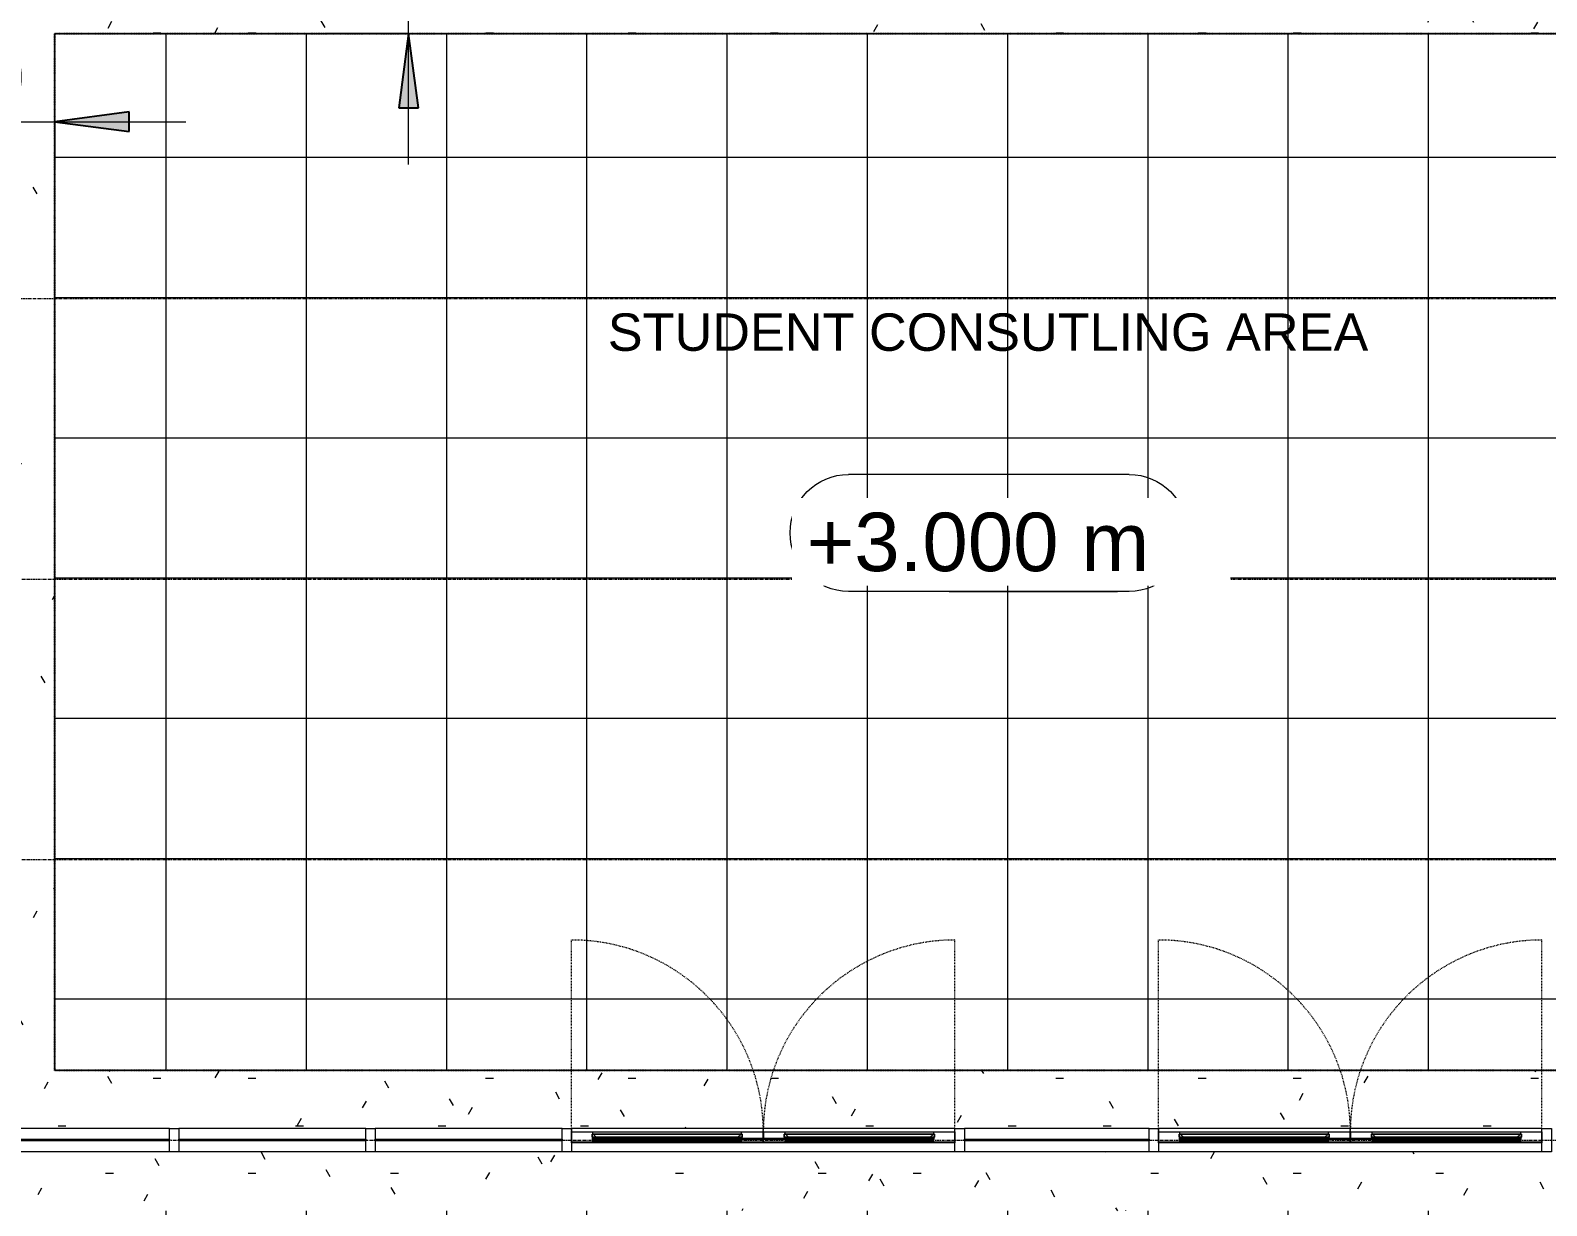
# Model space of a CAD drawing. Header units: millimetres. Extents: x 2814 to 112404, y -27229 to 26301.
# Drawn here: x 33816 to 40302, y -13956 to -8929 of the extents above; entities that cross this region are included whole.
import ezdxf

# ---------------------------------------------------------------- set-up
doc = ezdxf.new("R2010")
doc.units = ezdxf.units.MM
for name, pattern in [('Dash', [6.35, 3.175, -3.175]), ('Dash 1000', [2, 1, -1]), ('Grid Line', [22.225, 12.7, -3.175, 3.175, -3.175])]:
    doc.linetypes.add(name, pattern=pattern)
for name, color, linetype, lineweight in [('A-ANNO-DIMS', 211, 'Continuous', 5), ('A-ANNO-DIMS-100', 211, 'Continuous', 5), ('A-AREA-IDEN', 2, 'Continuous', 5), ('A-CLNG', 13, 'Continuous', 9), ('A-CLNG-PATT', 13, 'Continuous', 9), ('A-DETL', 90, 'Continuous', 5), ('A-GLAZ-CURT', 52, 'Continuous', 5), ('A-GLAZ-CURT-HDLN', 51, 'Dash', 5), ('A-GLAZ-CWMG', 51, 'Continuous', 5), ('G-ANNO-DIMS', 111, 'Continuous', 5), ('S-GRID', 1, 'Continuous', 5)]:
    doc.layers.add(name, color=color, linetype=linetype, lineweight=lineweight)
doc.styles.add('Arial_5', font='arial.ttf', dxfattribs={"height": 250})
doc.styles.add('Arial_6', font='arial.ttf', dxfattribs={"height": 160})
doc.styles.add('Arial_8', font='arial.ttf', dxfattribs={"width": 0.8, "height": 175})
doc.dimstyles.new('SVA_Arc_Length-1_8mm_BLUE_Arrow_1', dxfattribs={"dimscale": 304.8, "dimtxt": 178.545395, "dimasz": 0.984252, "dimexe": 0.656168, "dimexo": 0.0625, "dimgap": 0.164042, "dimtad": 1, "dimdec": 0, "dimrnd": 5, "dimzin": 0, "dimdsep": 46, "dimtxsty": 'Arial_8', "dimblk2": 'OBLIQUE', "dimsah": 1, "dimcen": 0.09, "dimdle": 0.459318, "dimazin": 0, "dimtfac": 1, "dimtdec": 4, "dimtix": 1, "dimtmove": 0, "dimatfit": 3, "dimfxl": 1.148294, "dimfxlon": 1, "dimtvp": 1, "dimtfill": 1, "dimtolj": 1, "dimtzin": 0, "dimarcsym": 2})
doc.dimstyles.new('SVA_Arc_Length-1_8mm_BLUE_Arrow_2', dxfattribs={"dimscale": 304.8, "dimtxt": 178.545395, "dimasz": 0.984252, "dimexe": 0.656168, "dimexo": 0.0625, "dimgap": 0.164042, "dimtad": 1, "dimdec": 0, "dimrnd": 5, "dimzin": 0, "dimdsep": 46, "dimtxsty": 'Arial_8', "dimblk1": 'OBLIQUE', "dimsah": 1, "dimcen": 0.09, "dimdle": 0.459318, "dimazin": 0, "dimtfac": 1, "dimtdec": 4, "dimtix": 1, "dimtmove": 0, "dimatfit": 3, "dimfxl": 1.148294, "dimfxlon": 1, "dimtvp": 1, "dimtfill": 1, "dimtolj": 1, "dimtzin": 0, "dimarcsym": 2})

# ---------------------------------------------------------------- blocks, each defined once
blk = doc.blocks.new('Aluminium Double Door - Sheerclip15 - Glazed Panel-1437302-CEILING - GROUND STOREY PLAN')
at = {"layer": 'A-GLAZ-CURT'}
for p, q in [((-820, 10.1), (-820, 11.9)), ((-820, 11.9), (-805, 11.9)), ((-806.2, 10.1), (-820, 10.1)), ((-820, -35.7), (-820, 8.3)), ((-820, 8.3), (-730, 8.3)), ((-806.2, 8.9), (-806.2, 10.1)), ((-805, 8.9), (-806.2, 8.9)), ((-805, 11.9), (-805, 8.9)), ((-805, 8.9), (-805, 11.9)), ((-805, 11.9), (805, 11.9)), ((805, 8.9), (-805, 8.9)), ((-730, 8.3), (-730, 3.3)), ((-730, 8.3), (-92.6, 8.3)), ((-730, 3.3), (-715, 3.3)), ((-715, 1.3), (-730, 1.3)), ((-730, 1.3), (-730, -11.7)), ((-715, 3.3), (-715, 1.3)), ((-715, 3.3), (-107.6, 3.3)), ((-107.6, 1.3), (-715, 1.3)), ((-107.6, 1.3), (-107.6, 3.3)), ((-107.6, 3.3), (-92.6, 3.3)), ((-92.6, 1.3), (-107.6, 1.3)), ((-92.6, 3.3), (-92.6, 8.3)), ((-92.6, 8.3), (-2.6, 8.3)), ((-92.6, -11.7), (-92.6, 1.3)), ((-2.6, 8.3), (-2.6, -35.7)), ((2.6, -35.7), (2.6, 8.3)), ((2.6, 8.3), (92.6, 8.3)), ((92.6, 8.3), (92.6, 3.3)), ((92.6, 8.3), (730, 8.3)), ((92.6, 3.3), (107.6, 3.3)), ((107.6, 1.3), (92.6, 1.3)), ((92.6, 1.3), (92.6, -11.7)), ((107.6, 3.3), (107.6, 1.3)), ((107.6, 3.3), (715, 3.3)), ((715, 1.3), (107.6, 1.3)), ((715, 1.3), (715, 3.3)), ((715, 3.3), (730, 3.3)), ((730, 1.3), (715, 1.3)), ((730, 3.3), (730, 8.3)), ((730, 8.3), (820, 8.3)), ((730, -11.7), (730, 1.3)), ((805, 8.9), (805, 11.9)), ((805, 11.9), (820, 11.9)), ((805, 8.9), (805, 11.9)), ((806.2, 8.9), (805, 8.9)), ((820, 10.1), (806.2, 10.1)), ((806.2, 10.1), (806.2, 8.9)), ((820, 11.9), (820, 10.1)), ((820, 8.3), (820, -35.7)), ((-730, -35.7), (-820, -35.7)), ((-730, -11.7), (-732.6, -11.7)), ((-732.6, -11.7), (-732.6, -25.7)), ((-732.6, -25.4), (-732.6, -12.2)), ((-732.6, -12.2), (-714.2, -12.2)), ((-727.4, -25.4), (-732.6, -25.4)), ((-732.6, -25.7), (-730, -25.7)), ((-92.6, -11.7), (-730, -11.7)), ((-730, -25.7), (-730, -35.7)), ((-730, -25.7), (-92.6, -25.7)), ((-92.6, -35.7), (-730, -35.7)), ((-714.2, -12.2), (-727.4, -25.4)), ((-95.2, -25.4), (-727.4, -25.4)), ((-714.2, -12.2), (-108.4, -12.2)), ((-95.2, -25.4), (-108.4, -12.2)), ((-108.4, -12.2), (-90, -12.2)), ((-90, -25.4), (-95.2, -25.4)), ((-90, -11.7), (-92.6, -11.7)), ((-92.6, -35.7), (-92.6, -25.7)), ((-92.6, -25.7), (-90, -25.7)), ((-2.6, -35.7), (-92.6, -35.7)), ((-90, -25.7), (-90, -11.7)), ((-90, -12.2), (-90, -25.4)), ((92.6, -35.7), (2.6, -35.7)), ((92.6, -11.7), (90, -11.7)), ((90, -11.7), (90, -25.7)), ((90, -25.4), (90, -12.2)), ((90, -12.2), (108.4, -12.2)), ((95.2, -25.4), (90, -25.4)), ((90, -25.7), (92.6, -25.7)), ((730, -11.7), (92.6, -11.7)), ((92.6, -25.7), (92.6, -35.7)), ((92.6, -25.7), (730, -25.7)), ((730, -35.7), (92.6, -35.7)), ((108.4, -12.2), (95.2, -25.4)), ((727.4, -25.4), (95.2, -25.4)), ((108.4, -12.2), (714.2, -12.2)), ((727.4, -25.4), (714.2, -12.2)), ((714.2, -12.2), (732.6, -12.2)), ((732.6, -25.4), (727.4, -25.4)), ((732.6, -11.7), (730, -11.7)), ((730, -35.7), (730, -25.7)), ((730, -25.7), (732.6, -25.7)), ((820, -35.7), (730, -35.7)), ((732.6, -25.7), (732.6, -11.7)), ((732.6, -12.2), (732.6, -25.4))]:
    blk.add_line(p, q, dxfattribs=at)
at = {"layer": 'A-GLAZ-CURT', "lineweight": 18}
for p, q in [((-730, -8.8), (-730, -2.4)), ((-730, -2.4), (730, -2.4)), ((730, -8.8), (-730, -8.8)), ((730, -2.4), (730, -8.8))]:
    blk.add_line(p, q, dxfattribs=at)
at = {"layer": 'A-GLAZ-CURT-HDLN'}
for p, q in [((-820, -35.7), (-820, -855.7)), ((820, -35.7), (820, -855.7)), ((820, -35.7), (820, -683.8))]:
    blk.add_line(p, q, dxfattribs=at)
for centre, start, end in [((-820, -35.7), 270, 0), ((820, -35.7), 180, 270)]:
    blk.add_arc(centre, 820, start, end, dxfattribs=at)
blk = doc.blocks.new('System Panel - Glazed-1437303-CEILING - GROUND STOREY PLAN')
at = {"layer": 'A-GLAZ-CURT'}
for p, q in [((-395.5, -3.25), (-395.5, 3.25)), ((-395.5, 3.25), (395.5, 3.25)), ((395.5, 3.25), (395.5, -3.25)), ((395.5, -3.25), (-395.5, -3.25))]:
    blk.add_line(p, q, dxfattribs=at)
blk = doc.blocks.new('Rectangular Mullion - Rectangular Mullion 1-1416745-CEILING - GROUND STOREY PLAN')
at = {"layer": 'A-GLAZ-CWMG'}
for p, q in [((-20203.6, -13625.2), (-21843.6, -13625.2)), ((-20203.6, -13725.2), (-21843.6, -13725.2))]:
    blk.add_line(p, q, dxfattribs=at)
blk = doc.blocks.new('System Panel - Glazed-1437304-CEILING - GROUND STOREY PLAN')
at = {"layer": 'A-GLAZ-CURT'}
for p, q in [((-400, -3.25), (-400, 3.25)), ((-400, 3.25), (400, 3.25)), ((400, 3.25), (400, -3.25)), ((400, -3.25), (-400, -3.25))]:
    blk.add_line(p, q, dxfattribs=at)
blk = doc.blocks.new('Rectangular Mullion - Rectangular Mullion 1-1416826-CEILING - GROUND STOREY PLAN')
at = {"layer": 'A-GLAZ-CWMG'}
for p, q in [((-19363.6, -13625.2), (-20163.6, -13625.2)), ((-19363.6, -13725.2), (-20163.6, -13725.2))]:
    blk.add_line(p, q, dxfattribs=at)
blk = doc.blocks.new('Rectangular Mullion - Rectangular Mullion 1-1416771-CEILING - GROUND STOREY PLAN')
at = {"layer": 'A-GLAZ-CWMG'}
for p, q in [((-21883.6, -13625.2), (-22674.6, -13625.2)), ((-21883.6, -13725.2), (-22674.6, -13725.2))]:
    blk.add_line(p, q, dxfattribs=at)
blk = doc.blocks.new('Rectangular Mullion - Rectangular Mullion 1-1437300-CEILING - GROUND STOREY PLAN')
at = {"layer": 'A-GLAZ-CWMG', "lineweight": 9}
for p, q in [((20, 50), (-20, 50)), ((-20, 50), (-20, -50)), ((20, -50), (20, 50)), ((-20, -50), (20, -50))]:
    blk.add_line(p, q, dxfattribs=at)
blk = doc.blocks.new('Ceilings 2 - Ceilings 2-1432844-CEILING - GROUND STOREY PLAN')
at = {"layer": 'A-CLNG-PATT'}
h = blk.add_hatch(dxfattribs=at)
h.set_pattern_fill('FP_19', color=252, style=0, pattern_type=2)
h.set_pattern_definition([(0, (0, 0), (812.8, 203.2), [33.528, -576.072, 33.528, -576.072, -3251.2]), (0, (0, 0), (812.8, 203.2), [-1219.2, 33.528, -1185.672, 33.528, -576.072, -1422.4]), (0, (0, 0), (812.8, 203.2), [-3048, 33.528, -372.872, 33.528, -982.472]), (120, (304.8, 101.6), (-582.3764, 602.3054), [33.528, -576.072, 33.528, -576.072, -3251.2]), (120, (304.8, 101.6), (-582.3764, 602.3054), [-1219.2, 33.528, -1185.672, 33.528, -576.072, -1422.4]), (120, (304.8, 101.6), (-582.3764, 602.3054), [-3048, 33.528, -372.872, 33.528, -982.472]), (240, (406.4, 508), (-230.4236, -805.5054), [33.528, -576.072, 33.528, -576.072, -3251.2]), (240, (406.4, 508), (-230.4236, -805.5054), [-1219.2, 33.528, -1185.672, 33.528, -576.072, -1422.4]), (240, (406.4, 508), (-230.4236, -805.5054), [-3048, 33.528, -372.872, 33.528, -982.472])])
h.paths.add_polyline_path([(-17333.6, -21400.7), (-17333.6, -13973.2), (-16823.6, -13973.2), (-16823.6, -13725.2), (-27704.6, -13725.2), (-27704.6, -13973.2), (-27164.6, -13973.2), (-27164.6, -21400.7), (-17728.7, -21400.7)])
h.paths.add_polyline_path([(-17933.6, -20800.7), (-26564.6, -20800.7), (-26564.6, -13977.2), (-17933.6, -13977.2), (-17933.6, -20507)])
h.paths.add_polyline_path([(-17201.9, -13625.2), (-16823.6, -13625.2), (-16823.6, -13377.2), (-17333.6, -13377.2), (-17333.6, -8342.7), (-27164.6, -8342.7), (-27164.6, -13377.2), (-27704.6, -13377.2), (-27704.6, -13625.2), (-17333.6, -13625.2)])
h.paths.add_polyline_path([(-17933.6, -13377.2), (-26564.6, -13377.2), (-26564.6, -8942.7), (-17933.6, -8942.7), (-17933.6, -13255.6)])
at = {"layer": 'A-CLNG'}
for p, q in [((-26564.6, -8942.7), (-17933.6, -8942.7)), ((-26564.6, -13377.2), (-26564.6, -8942.7)), ((-17933.6, -13377.2), (-26564.6, -13377.2))]:
    blk.add_line(p, q, dxfattribs=at)
blk = doc.blocks.new('Spot Elevations - SVA_Spot Elevation - plan FFL-52297-CEILING - GROUND STOREY PLAN')
at = {"layer": 'G-ANNO-DIMS'}
for p, q in [((-0.5, 5), (11.5, 5)), ((-0.5, 0), (11.5, 0))]:
    blk.add_line(p, q, dxfattribs=at)
for centre, start, end in [((-0.5, 2.5), 90, 270), ((11.5, 2.5), 270, 90)]:
    blk.add_arc(centre, 2.5, start, end, dxfattribs=at)
blk = doc.blocks.new('DIMBLOCK8-CEILING - GROUND STOREY PLAN')
at = {"layer": 'A-ANNO-DIMS-100', "lineweight": 25}
for points in [[(33321.4, -9319.8), (33003.9, -9278), (33003.9, -9361.6)], [(33921.4, -9319.8), (34238.9, -9361.6), (34238.9, -9278)]]:
    blk.add_hatch(color=256, dxfattribs=at).paths.add_polyline_path(points)
at = {"layer": 'A-ANNO-DIMS-100'}
for p, q in [((33321.4, -9319.8), (33321.4, -8969.8)), ((33921.4, -9319.8), (33921.4, -8969.8)), ((33321.4, -9319.8), (34481.7, -9319.8)), ((33321.4, -9319.8), (33321.4, -9519.8)), ((33921.4, -9319.8), (33921.4, -9519.8))]:
    blk.add_line(p, q, dxfattribs=at)
at = {"layer": 'A-ANNO-DIMS-100', "lineweight": 25}
for p, q in [((33321.4, -9319.8), (33003.9, -9278)), ((33003.9, -9278), (33003.9, -9361.6)), ((33003.9, -9361.6), (33321.4, -9319.8)), ((34238.9, -9278), (33921.4, -9319.8)), ((33921.4, -9319.8), (34238.9, -9361.6)), ((34238.9, -9361.6), (34238.9, -9278))]:
    blk.add_line(p, q, dxfattribs=at)
at = {"layer": 'A-ANNO-DIMS-100', "color": 0, "insert": (33460.7, -9042.7), "char_height": 175, "width": 385.658, "attachment_point": 1, "line_spacing_factor": 0.941778, "style": 'Arial_8', "bg_fill": 3, "box_fill_scale": 1.25, "bg_fill_color": 256, "bg_fill_true_color": 13158600, "bg_fill_transparency": 0}
blk.add_mtext('600', dxfattribs=at)
blk = doc.blocks.new('_Oblique')
at = {"color": 0, "linetype": 'ByBlock', "lineweight": -2}
blk.add_line((-0.5, -0.5), (0.5, 0.5), dxfattribs=at)
blk = doc.blocks.new('DIMBLOCK9-CEILING - GROUND STOREY PLAN')
at = {"layer": 'A-ANNO-DIMS-100', "lineweight": 25}
blk.add_hatch(color=256, dxfattribs=at).paths.add_polyline_path([(35434.2, -8942.7), (35392.4, -9260.2), (35476, -9260.2)])
for p, q in [((35434.2, -8342.7), (35284.2, -8192.7)), ((35434.2, -8342.7), (35584.2, -8492.7)), ((35434.2, -8942.7), (35392.4, -9260.2)), ((35476, -9260.2), (35434.2, -8942.7)), ((35392.4, -9260.2), (35476, -9260.2))]:
    blk.add_line(p, q, dxfattribs=at)
at = {"layer": 'A-ANNO-DIMS-100'}
for p, q in [((35434.2, -8342.7), (35084.2, -8342.7)), ((35434.2, -9502.9), (35434.2, -8342.7)), ((35434.2, -8342.7), (35634.2, -8342.7)), ((35434.2, -8942.7), (35084.2, -8942.7)), ((35434.2, -8942.7), (35634.2, -8942.7))]:
    blk.add_line(p, q, dxfattribs=at)
at = {"layer": 'A-ANNO-DIMS-100', "color": 0, "insert": (35157, -8803.4), "char_height": 175, "width": 385.658, "attachment_point": 1, "rotation": 90, "line_spacing_factor": 0.941778, "style": 'Arial_8', "bg_fill": 3, "box_fill_scale": 1.25, "bg_fill_color": 256, "bg_fill_true_color": 13158600, "bg_fill_transparency": 0}
blk.add_mtext('600', dxfattribs=at)

msp = doc.modelspace()

# ---------------------------------------------------------------- hatches: boundary and pattern name
at = {"layer": 'A-CLNG-PATT'}
h = msp.add_hatch(dxfattribs=at)
h.set_pattern_fill('FP_20', color=256, style=0, pattern_type=2)
h.set_pattern_definition([(180, (38596.9, -14871.7), (7e-14, 600), []), (90, (38596.9, -14871.7), (600, -4e-14), [])])
h.paths.add_polyline_path([(33921.4, -20800.7), (42552.4, -20800.7), (42552.4, -13977.2), (33921.4, -13977.2), (33921.4, -20507)])
h.paths.add_polyline_path([(36435.4, -13377.2), (42552.4, -13377.2), (42552.4, -8942.7), (33921.4, -8942.7), (33921.4, -13377.2), (35381.8, -13377.2)])

# ---------------------------------------------------------------- linework, layer by layer
at = {"layer": 'A-DETL', "linetype": 'Dash 1000', "lineweight": 25}
for p, q in [((33921.4, -8942.7), (42552.4, -8942.7)), ((33921.4, -13377.2), (33921.4, -8942.7)), ((42552.4, -13377.2), (33921.4, -13377.2))]:
    msp.add_line(p, q, dxfattribs=at)
at = {"layer": 'G-ANNO-DIMS'}
msp.add_line((37746.9, -11328.4), (38466.1, -11328.4), dxfattribs=at)
at = {"layer": 'S-GRID', "linetype": 'Grid Line'}
for p, q in [((25448.7, -10075.7), (64280.5, -10075.7)), ((25513, -11275.7), (64280.5, -11275.7)), ((25513, -12475.7), (64280.5, -12475.7)), ((25513, -13675.7), (64280.5, -13675.7))]:
    msp.add_line(p, q, dxfattribs=at)

# ---------------------------------------------------------------- block references
at = {"layer": 'A-CLNG'}
msp.add_blockref('Ceilings 2 - Ceilings 2-1432844-CEILING - GROUND STOREY PLAN', (60486, 0), dxfattribs=at)
at = {"layer": 'A-GLAZ-CURT', "rotation": 180}
for name, p in [('Aluminium Double Door - Sheerclip15 - Glazed Panel-1437302-CEILING - GROUND STOREY PLAN', (36951.4, -13675.2)), ('Aluminium Double Door - Sheerclip15 - Glazed Panel-1437302-CEILING - GROUND STOREY PLAN', (39462.4, -13675.2)), ('System Panel - Glazed-1437304-CEILING - GROUND STOREY PLAN', (34011.4, -13675.2)), ('System Panel - Glazed-1437304-CEILING - GROUND STOREY PLAN', (34851.4, -13675.2)), ('System Panel - Glazed-1437304-CEILING - GROUND STOREY PLAN', (35691.4, -13675.2)), ('System Panel - Glazed-1437303-CEILING - GROUND STOREY PLAN', (38206.9, -13675.2))]:
    msp.add_blockref(name, p, dxfattribs=at)
at = {"layer": 'A-GLAZ-CWMG'}
for name, p in [('Rectangular Mullion - Rectangular Mullion 1-1416826-CEILING - GROUND STOREY PLAN', (53775, 0)), ('Rectangular Mullion - Rectangular Mullion 1-1416826-CEILING - GROUND STOREY PLAN', (54615, 0)), ('Rectangular Mullion - Rectangular Mullion 1-1416826-CEILING - GROUND STOREY PLAN', (55455, 0)), ('Rectangular Mullion - Rectangular Mullion 1-1416745-CEILING - GROUND STOREY PLAN', (57975, 0)), ('Rectangular Mullion - Rectangular Mullion 1-1416771-CEILING - GROUND STOREY PLAN', (60486, 0)), ('Rectangular Mullion - Rectangular Mullion 1-1416745-CEILING - GROUND STOREY PLAN', (60486, 0))]:
    msp.add_blockref(name, p, dxfattribs=at)
at = {"layer": 'A-GLAZ-CWMG', "extrusion": (0, 0, -1)}
for p in [(-34431.4, -13675.2), (-35271.4, -13675.2), (-36111.4, -13675.2), (-37791.4, -13675.2), (-38622.4, -13675.2), (-40302.4, -13675.2)]:
    msp.add_blockref('Rectangular Mullion - Rectangular Mullion 1-1437300-CEILING - GROUND STOREY PLAN', p, dxfattribs=at)
at = {"layer": 'G-ANNO-DIMS', "extrusion": (0, 0, -1), "xscale": 99.99999999999993, "yscale": 99.99999999999993, "zscale": 99.99999999999993}
msp.add_blockref('Spot Elevations - SVA_Spot Elevation - plan FFL-52297-CEILING - GROUND STOREY PLAN', (-38466.1, -11328.4), dxfattribs=at)

# ---------------------------------------------------------------- texts
at = {"layer": 'A-AREA-IDEN', "insert": (36286.2, -10139.8), "char_height": 160, "width": 4032.488, "attachment_point": 1, "style": 'Arial_6'}
msp.add_mtext('STUDENT CONSUTLING AREA', dxfattribs=at)

# ---------------------------------------------------------------- next in the draw order: texts
at = {"layer": 'G-ANNO-DIMS', "insert": (37136.7, -10992.1), "char_height": 250, "width": 1750.751, "attachment_point": 1, "line_spacing_factor": 0.941778, "style": 'Arial_5', "bg_fill": 3, "box_fill_scale": 1.25, "bg_fill_color": 256, "bg_fill_true_color": 13158600, "bg_fill_transparency": 0}
msp.add_mtext('+3.000 m', dxfattribs=at)

# ---------------------------------------------------------------- next in the draw order: dimensions: what is measured, and where the dimension line sits
at = {"layer": 'A-ANNO-DIMS'}
dim = msp.add_linear_dim(base=(35434.2, -8342.7), p1=(35084.2, -8942.7), p2=(35084.2, -8342.7), angle=90, dimstyle='SVA_Arc_Length-1_8mm_BLUE_Arrow_1', override={"dimpost": '<>', "dimfxl": 600}, dxfattribs=at)
dim.commit()
dim.dimension.update_dxf_attribs({"geometry": 'DIMBLOCK9-CEILING - GROUND STOREY PLAN', "text_midpoint": (35294.9, -8492.7)})
dim = msp.add_linear_dim(base=(33921.4, -9319.8), p1=(33321.4, -8969.8), p2=(33921.4, -8969.8), dimstyle='SVA_Arc_Length-1_8mm_BLUE_Arrow_2', override={"dimpost": '<>', "dimfxl": 600}, dxfattribs=at)
dim.commit()
dim.dimension.update_dxf_attribs({"geometry": 'DIMBLOCK8-CEILING - GROUND STOREY PLAN', "text_midpoint": (33471.4, -9180.5)})

doc.saveas('drawing.dxf')
